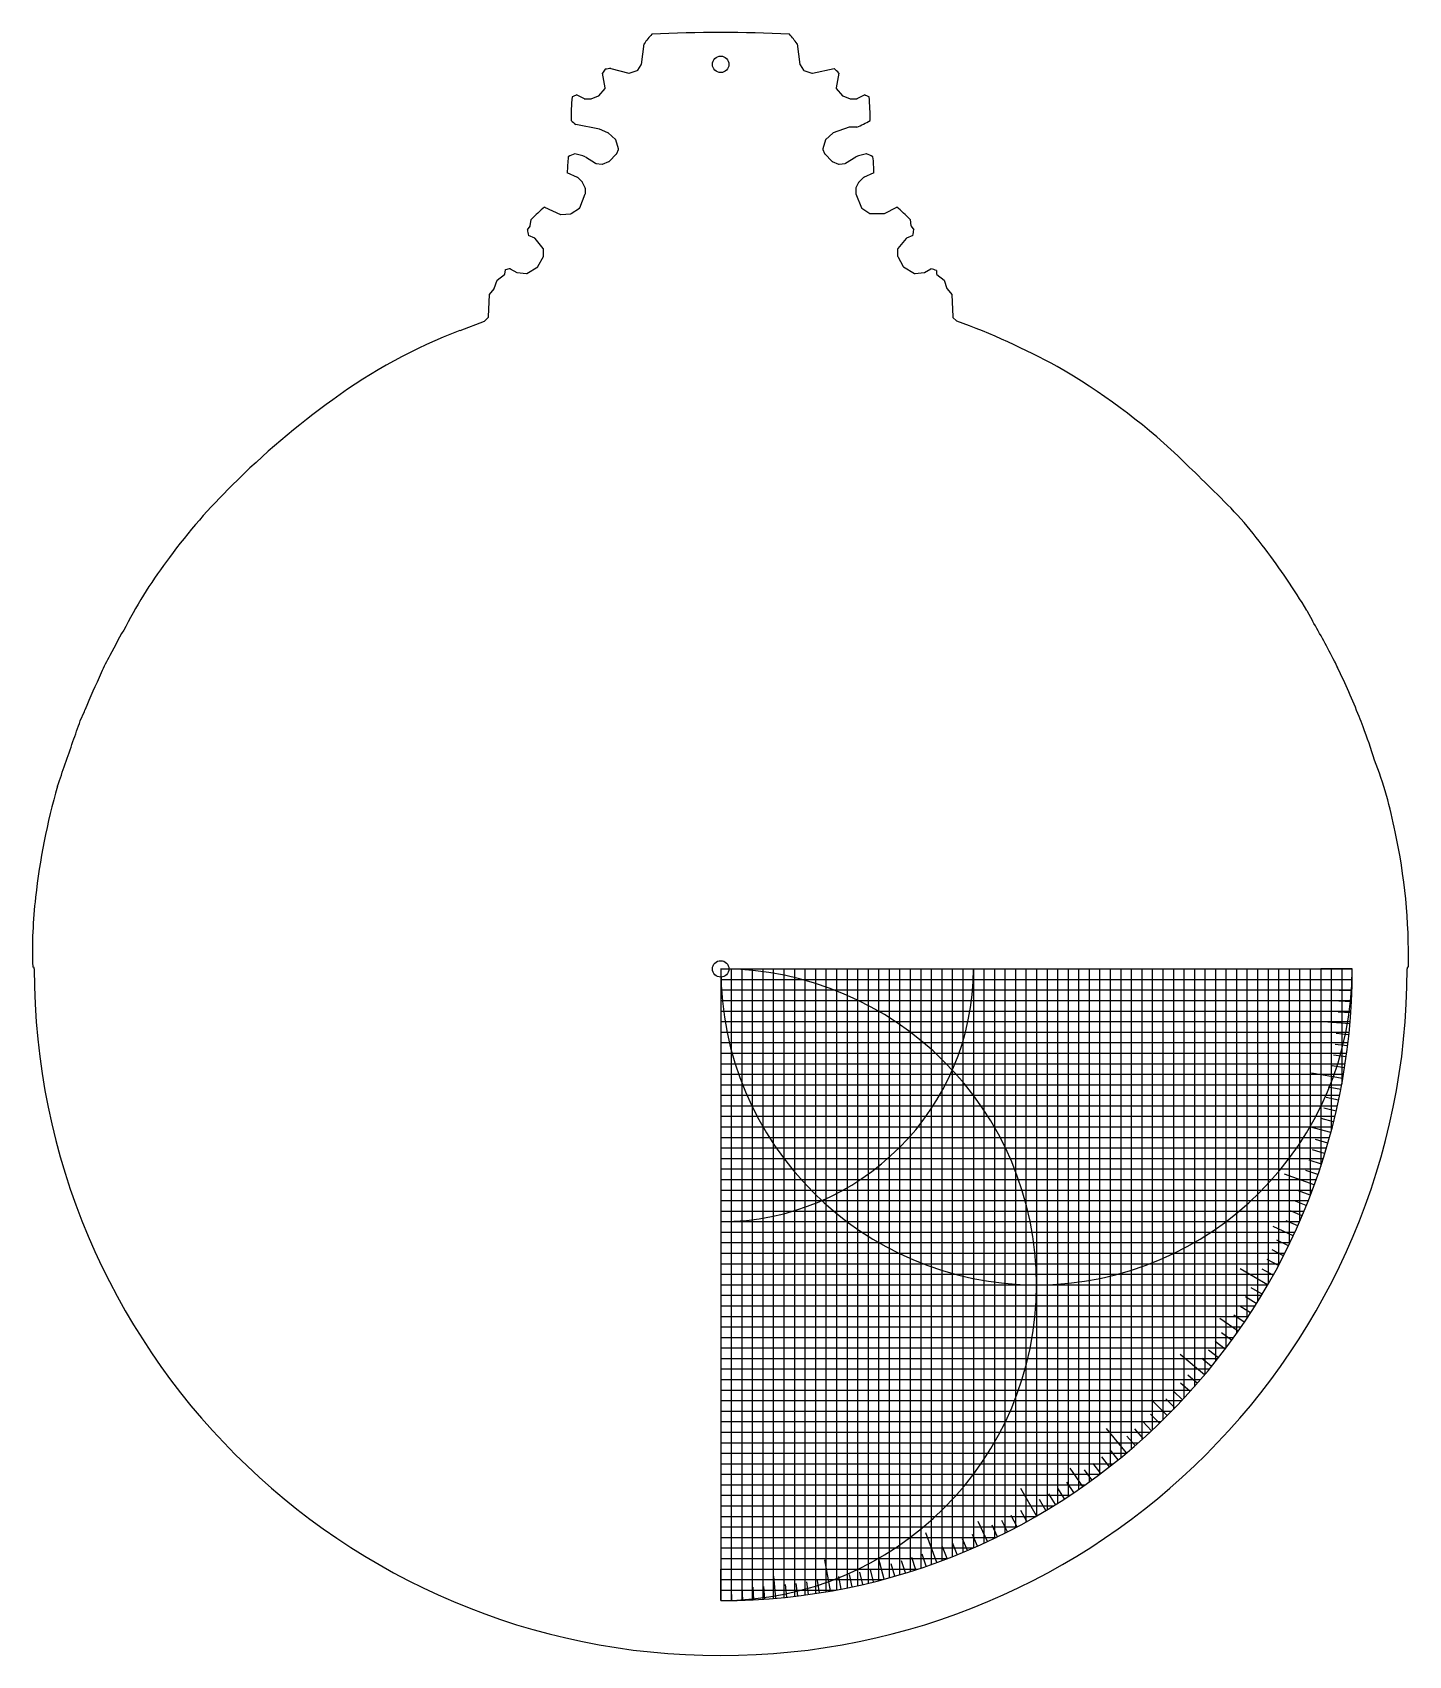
# Model space of a CAD drawing. Header units: millimetres. Extents: x -125 to 125, y -125 to 170.
import ezdxf

# ---------------------------------------------------------------- set-up
doc = ezdxf.new("R2010")
doc.units = ezdxf.units.MM
for name, color, linetype in [('CUT_INNER', 6, 'Continuous'), ('CUT_OUTER', 1, 'Continuous'), ('ENGRAVE', 7, 'Continuous'), ('ENGRAVE_FINE', 8, 'Continuous')]:
    doc.layers.add(name, color=color, linetype=linetype)

msp = doc.modelspace()

# ---------------------------------------------------------------- linework, layer by layer
at = {"layer": 'CUT_INNER'}
for centre in [(0, 164.67), (0, 0)]:
    msp.add_circle(centre, 1.5, dxfattribs=at)
at = {"layer": 'CUT_OUTER'}
for points in [[(-14.45, 164.67), (-13.94, 168.44), (-13.94, 168.44)], [(13.9, 168.44), (13.9, 168.44), (14.41, 164.67)], [(-21.04, 160.39), (-21.54, 163.08), (-21.54, 163.08)], [(-19.99, 163.95), (-19.98, 163.95), (-16.74, 163.09)], [(-16.66, 163.1), (-15.2, 163.58)], [(-15.12, 163.64), (-14.47, 164.61)], [(14.44, 164.61), (15.08, 163.64)], [(15.16, 163.58), (16.62, 163.09)], [(16.7, 163.09), (20.64, 163.95), (20.64, 163.95)], [(21.5, 163.08), (21.5, 163.08), (21, 160.39)], [(-22.21, 158.96), (-21.07, 160.26)], [(21.03, 160.26), (22.17, 158.96)], [(-26.21, 159.1), (-26.21, 159.1), (-24.86, 158.43)], [(-24.79, 158.41), (-23.64, 158.41)], [(-23.59, 158.42), (-22.27, 158.92)], [(22.23, 158.92), (23.55, 158.42)], [(23.61, 158.41), (24.75, 158.41)], [(24.82, 158.43), (26.17, 159.1), (26.17, 159.1)], [(-20.53, 152.2), (-22.05, 152.88), (-22.06, 152.88), (-22.08, 152.89), (-26.38, 153.75), (-26.38, 153.75)], [(-19.16, 151.01), (-20.49, 152.18)], [(-18.62, 149.3), (-19.11, 150.94)], [(19.07, 150.94), (18.58, 149.3)], [(20.44, 152.17), (19.12, 151.01)], [(23.38, 153.22), (20.49, 152.2)], [(24.79, 153.23), (24.79, 153.23), (23.43, 153.23)], [(-24.65, 147.87), (-24.65, 147.87), (-22.78, 146.68)], [(-20.31, 147.02), (-18.97, 148.37)], [(-18.94, 148.42), (-18.62, 149.2)], [(18.58, 149.2), (18.9, 148.42)], [(18.93, 148.37), (20.27, 147.02)], [(22.74, 146.68), (24.61, 147.87), (24.62, 147.87)], [(-26.06, 144.08), (-27.94, 144.93), (-27.94, 144.93)], [(-22.72, 146.65), (-21.58, 146.49)], [(-21.5, 146.5), (-20.36, 146.99)], [(20.32, 146.99), (21.46, 146.5)], [(21.55, 146.49), (22.68, 146.65)], [(27.9, 144.93), (27.9, 144.93), (26.02, 144.08)], [(-25.19, 143.22), (-26.02, 144.05)], [(-24.67, 142.2), (-25.16, 143.18)], [(-24.65, 141.16), (-24.65, 142.13)], [(24.62, 142.13), (24.62, 141.16)], [(25.12, 143.18), (24.63, 142.2)], [(25.98, 144.05), (25.15, 143.22)], [(-25.67, 138.58), (-24.66, 141.1)], [(24.63, 141.1), (25.64, 138.58)], [(-34.68, 135.29), (-34.51, 136.46), (-34.51, 136.46)], [(-32.09, 138.71), (-32.08, 138.7), (-29.19, 137.34)], [(-29.11, 137.33), (-27.29, 137.49)], [(-27.22, 137.52), (-25.73, 138.51)], [(25.69, 138.51), (27.17, 137.52)], [(27.25, 137.5), (29.76, 137.5)], [(29.84, 137.51), (32.05, 138.7), (32.05, 138.71)], [(34.47, 136.46), (34.47, 136.46), (34.64, 135.29)], [(-35.2, 134.56), (-35.2, 134.56), (-34.7, 135.22)], [(-33.85, 133.02), (-35.02, 133.52), (-35.03, 133.52)], [(-32.3, 131.14), (-33.79, 132.97)], [(33.76, 132.97), (32.26, 131.14)], [(34.99, 133.52), (34.99, 133.52), (33.81, 133.02)], [(34.67, 135.22), (35.16, 134.56), (35.16, 134.56)], [(-32.26, 129.75), (-32.26, 131.05)], [(32.22, 131.05), (32.22, 129.75)], [(-39.34, 126.49), (-39.18, 127.29), (-39.18, 127.3)], [(-38.31, 127.47), (-38.31, 127.47), (-37.13, 126.79)], [(-35.33, 126.63), (-33.33, 127.79)], [(-33.28, 127.85), (-32.28, 129.68)], [(32.24, 129.68), (33.24, 127.85)], [(33.3, 127.79), (35.29, 126.63)], [(37.09, 126.79), (38.27, 127.47), (38.27, 127.47)], [(39.31, 127.12), (39.31, 127.12), (39.31, 126.51)], [(-41.24, 123.87), (-40.73, 125.39), (-40.73, 125.39), (-40.73, 125.4), (-39.39, 126.4)], [(-37.07, 126.77), (-35.42, 126.61)], [(35.38, 126.61), (37.03, 126.77)], [(39.37, 126.39), (40.69, 125.4), (40.69, 125.39), (40.69, 125.39), (41.2, 123.87)], [(-42.29, 118.71), (-42.12, 122.8), (-42.11, 122.8), (-42.11, 122.8), (-41.27, 123.82)], [(41.23, 123.82), (42.07, 122.8), (42.08, 122.8), (42.08, 122.8), (42.25, 118.71)], [(-42.96, 117.98), (-42.33, 118.61)], [(42.29, 118.61), (42.92, 117.98)], [(-47.47, 116.23), (-43.01, 117.95)], [(83.22, 93.41), (85.3, 91.37)], [(106.73, 65.23), (107.75, 63.36)], [(-116.62, 45.18), (-115.87, 46.89), (-115.78, 47.13)], [(-125, 0), (-125, 0.22), (-125.27, 0.4), (-125.27, 0.4)], [(125.23, 0.4), (125.23, 0.4), (125, 0.25), (125, 0)]]:
    msp.add_lwpolyline(points, dxfattribs=at)
for centre, radius, start, end in [((2.74, 156.51), 20.5, 138.2303, 144.4215), ((-0.02, -81.44), 251.92, 87.1482, 92.8518), ((-4.1, 155.46), 22.19, 35.7905, 41.5072), ((-14.63, 158.44), 8.33, 140.1876, 146.1427), ((-18.71, 153.04), 10.98, 96.6938, 102.1818), ((-16.71, 163.24), 0.15, 255.2479, 288.4488), ((-15.24, 163.73), 0.15, 288.4488, 326.3259), ((-14.6, 164.69), 0.15, 326.3259, 352.234), ((14.56, 164.69), 0.15, 187.766, 213.6741), ((15.2, 163.73), 0.15, 213.6741, 251.5651), ((16.67, 163.24), 0.15, 251.5651, 282.273), ((12.46, 154.91), 12.19, 42.0852, 47.8329), ((-21.18, 160.36), 0.15, 318.8324, 10.6259), ((21.15, 160.36), 0.15, 169.3741, 221.1676), ((18.92, 154.76), 46.17, 175.0296, 180.3996), ((-23.06, 149.96), 9.67, 108.9859, 114.5034), ((-24.79, 158.56), 0.15, 243.4349, 270), ((-23.64, 158.56), 0.15, 270, 290.5504), ((-22.32, 159.06), 0.15, 290.5504, 318.8324), ((22.28, 159.06), 0.15, 221.1676, 249.4496), ((23.61, 158.56), 0.15, 249.4496, 270), ((24.75, 158.56), 0.15, 270, 296.5651), ((22.94, 149.74), 9.9, 65.5611, 70.9495), ((-17.85, 154.8), 45.06, 359.5344, 5.0363), ((-19.6, 163.12), 11.58, 228.63, 234.1119), ((13.37, 179.1), 28.28, 293.8235, 299.3069), ((-20.59, 152.06), 0.15, 48.8067, 66.0119), ((-19.25, 150.9), 0.15, 16.703, 48.8067), ((19.22, 150.9), 0.15, 131.1933, 163.297), ((20.54, 152.06), 0.15, 109.4375, 131.1933), ((23.43, 153.08), 0.15, 90, 109.4375), ((1.41, 144.68), 29.35, 173.7664, 179.5149), ((-22.03, 136.15), 13.05, 110.3156, 116.0972), ((-31, 128.34), 20.53, 71.9951, 77.5), ((-19.08, 148.47), 0.15, 315, 338.2272), ((-18.76, 149.26), 0.15, 338.2272, 16.703), ((18.72, 149.26), 0.15, 163.297, 201.8443), ((19.04, 148.47), 0.15, 201.8443, 224.9741), ((30.74, 129.17), 19.67, 102.3912, 108.1328), ((21.73, 135.56), 13.69, 64.0379, 69.5493), ((-1.32, 144.69), 29.22, 0.4724, 6.2463), ((-22.7, 146.8), 0.15, 237.5264, 261.8285), ((-21.56, 146.64), 0.15, 261.8285, 293.2057), ((-20.42, 147.13), 0.15, 293.2057, 315), ((20.38, 147.13), 0.15, 224.9741, 246.7943), ((21.52, 146.64), 0.15, 246.7943, 278.1715), ((22.66, 146.8), 0.15, 278.1715, 302.4566), ((-26.12, 143.94), 0.15, 45.0414, 65.5362), ((-25.3, 143.11), 0.15, 26.5651, 45.0414), ((-24.8, 142.13), 0.15, 360, 26.5651), ((24.77, 142.13), 0.15, 153.4349, 180), ((25.26, 143.11), 0.15, 135, 153.4349), ((26.09, 143.94), 0.15, 114.4638, 135), ((-24.8, 141.16), 0.15, 338.1891, 0), ((24.77, 141.16), 0.15, 180, 201.8109), ((-10.24, 112.74), 33.93, 130.0786, 135.6587), ((-29.12, 137.48), 0.15, 244.786, 275.2216), ((-27.3, 137.64), 0.15, 275.2216, 303.6901), ((-25.81, 138.63), 0.15, 303.6901, 338.1891), ((25.78, 138.63), 0.15, 201.8109, 236.2887), ((27.25, 137.65), 0.15, 236.2887, 270), ((29.76, 137.65), 0.15, 270, 298.297), ((9.79, 112.31), 34.53, 44.3757, 49.8571), ((-24.78, 135.77), 10.49, 186.6321, 192.3814), ((-34.82, 135.31), 0.15, 323.1135, 351.8865), ((-33.91, 132.88), 0.15, 39.2791, 66.7943), ((33.87, 132.88), 0.15, 113.2057, 140.6983), ((34.79, 135.31), 0.15, 188.1135, 216.8865), ((24.86, 135.74), 10.37, 347.6549, 353.4657), ((-32.41, 131.05), 0.15, 360, 39.2791), ((32.37, 131.05), 0.15, 140.6983, 180), ((-36.99, 118.61), 8.95, 98.4542, 104.0997), ((-33.41, 127.92), 0.15, 300.2479, 331.408), ((-32.41, 129.75), 0.15, 331.408, 0), ((32.37, 129.75), 0.15, 180, 208.621), ((33.37, 127.92), 0.15, 208.621, 239.7371), ((35.11, 116.24), 11.67, 68.9028, 74.268), ((-39.48, 126.52), 0.15, 306.8533, 348.7219), ((-37.05, 126.92), 0.15, 240.2615, 264.3017), ((-35.41, 126.76), 0.15, 264.3017, 300.2479), ((35.37, 126.76), 0.15, 239.7371, 275.6983), ((37.02, 126.92), 0.15, 275.6983, 299.713), ((39.46, 126.51), 0.15, 180, 233.1715), ((-41.38, 123.91), 0.15, 320.1809, 341.5651), ((41.35, 123.91), 0.15, 198.4349, 219.7784), ((-42.43, 118.72), 0.15, 315, 357.6191), ((42.4, 118.72), 0.15, 182.3809, 225.0518), ((-11.33, 22.31), 100.64, 111.0473, 126.1092), ((-43.06, 118.09), 0.15, 291.0364, 315), ((43.02, 118.09), 0.15, 225.0518, 248.9636), ((-2.08, -5.84), 131.73, 61.2566, 70.0021), ((2.51, 7.32), 118.01, 46.8465, 60.1375), ((15.75, -16.7), 148.11, 125.6786, 134.9888), ((1.23, 1.25), 123.24, 44.0581, 46.9908), ((-11.05, 8.86), 111.1, 134.5354, 143.5184), ((39.6, 32.9), 73.76, 36.1974, 47.1172), ((-31.33, 22.34), 86.79, 142.7101, 152.5436), ((2.03, 2.55), 122.03, 30.9074, 37.2811), ((-0.99, 0.54), 123.87, 150.0676, 152.8613), ((0.81, 0.44), 124.08, 26.5993, 30.4718), ((-93, 46.06), 21.28, 148.9126, 158.3981), ((-0.58, 0.25), 124.37, 154.4474, 157.856), ((104.97, 51.91), 7.93, 21.6088, 31.0614), ((0.3, 0.14), 124.67, 21.5528, 26.0173), ((-424.46, 150.58), 325.38, 340.392, 341.0997), ((105.14, 40.59), 12.33, 16.5218, 25.7022), ((-1329.21, 457.29), 1280.67, 340.66426, 341.04946), ((1.39, 0.48), 123.53, 17.6919, 20.6735), ((48.41, 10.77), 75.74, 10.791, 21.0931), ((-6.76, 0.34), 118.67, 163.8941, 173.8603), ((19.55, 2.38), 105.69, 358.9287, 12.3296), ((-45.12, 3.43), 80.21, 173.1283, 182.1625), ((0, 0), 125, 180, 0)]:
    msp.add_arc(centre, radius, start, end, dxfattribs=at)
at = {"layer": 'ENGRAVE'}
for points in [[(0, 0), (115, 0)], [(0, 0), (0, -115)], [(9.58, 0), (9.58, -114.6)], [(19.17, 0), (19.17, -113.39)], [(28.75, 0), (28.75, -111.35)], [(38.33, 0), (38.33, -108.42)], [(47.92, 0), (47.92, -104.54)], [(57.5, 0), (57.5, -99.59)], [(67.08, 0), (67.08, -93.41)], [(76.67, 0), (76.67, -85.72)], [(86.25, 0), (86.25, -76.07)], [(95.83, 0), (95.83, -63.57)], [(105.42, 0), (105.42, -45.96)], [(115, 0), (109.25, 0)], [(0, -9.58), (114.6, -9.58)], [(114.56, -10.02), (110.55, -9.67)], [(0, -19.17), (113.39, -19.17)], [(113.25, -19.97), (107.59, -18.97)], [(0, -28.75), (111.35, -28.75)], [(111.08, -29.76), (107.19, -28.72)], [(0, -38.33), (108.42, -38.33)], [(108.06, -39.33), (102.66, -37.37)], [(104.23, -48.6), (100.58, -46.9)], [(0, -47.92), (104.54, -47.92)], [(99.59, -57.5), (94.61, -54.62)], [(0, -57.5), (99.59, -57.5)], [(94.2, -65.96), (90.91, -63.65)], [(0, -67.08), (93.41, -67.08)], [(88.1, -73.92), (83.69, -70.22)], [(0, -76.67), (85.72, -76.67)], [(81.32, -81.32), (78.47, -78.47)], [(73.92, -88.1), (70.22, -83.69)], [(0, -86.25), (76.07, -86.25)], [(65.96, -94.2), (63.65, -90.91)], [(0, -95.83), (63.57, -95.83)], [(57.5, -99.59), (54.62, -94.61)], [(39.33, -108.06), (37.37, -102.66)], [(48.6, -104.23), (46.9, -100.58)], [(0, -105.42), (45.96, -105.42)], [(0, -115), (0, -109.25)], [(19.97, -113.25), (18.97, -107.59)], [(29.76, -111.08), (28.72, -107.19)], [(10.02, -114.56), (9.67, -110.55)]]:
    msp.add_lwpolyline(points, dxfattribs=at)
for centre, radius, start, end in [((57.5, 0), 57.5, 180, 0), ((0, -57.5), 57.5, 270, 90), ((0, 0), 46.01, 270, 0), ((0, 0), 115, 270, 0), ((0, 0), 115, 270, 0)]:
    msp.add_arc(centre, radius, start, end, dxfattribs=at)
at = {"layer": 'ENGRAVE_FINE'}
for points in [[(1.92, 0), (1.92, -114.98)], [(3.83, 0), (3.83, -114.94)], [(5.75, 0), (5.75, -114.86)], [(7.67, 0), (7.67, -114.74)], [(11.5, 0), (11.5, -114.42)], [(13.42, 0), (13.42, -114.21)], [(15.33, 0), (15.33, -113.97)], [(17.25, 0), (17.25, -113.7)], [(21.08, 0), (21.08, -113.05)], [(23, 0), (23, -112.68)], [(24.92, 0), (24.92, -112.27)], [(26.83, 0), (26.83, -111.83)], [(30.67, 0), (30.67, -110.84)], [(32.58, 0), (32.58, -110.29)], [(34.5, 0), (34.5, -109.7)], [(36.42, 0), (36.42, -109.08)], [(40.25, 0), (40.25, -107.73)], [(42.17, 0), (42.17, -106.99)], [(44.08, 0), (44.08, -106.22)], [(46, 0), (46, -105.4)], [(49.83, 0), (49.83, -103.64)], [(51.75, 0), (51.75, -102.7)], [(53.67, 0), (53.67, -101.71)], [(55.58, 0), (55.58, -100.68)], [(59.42, 0), (59.42, -98.46)], [(61.33, 0), (61.33, -97.28)], [(63.25, 0), (63.25, -96.04)], [(65.17, 0), (65.17, -94.75)], [(69, 0), (69, -92)], [(70.92, 0), (70.92, -90.53)], [(72.83, 0), (72.83, -89)], [(74.75, 0), (74.75, -87.39)], [(78.58, 0), (78.58, -83.96)], [(80.5, 0), (80.5, -82.13)], [(82.42, 0), (82.42, -80.2)], [(84.33, 0), (84.33, -78.19)], [(88.17, 0), (88.17, -73.84)], [(90.08, 0), (90.08, -71.48)], [(92, 0), (92, -69)], [(93.92, 0), (93.92, -66.37)], [(97.75, 0), (97.75, -60.58)], [(99.67, 0), (99.67, -57.37)], [(101.58, 0), (101.58, -53.91)], [(103.5, 0), (103.5, -50.13)], [(107.33, 0), (107.33, -41.29)], [(109.25, 0), (109.25, -35.91)], [(111.17, 0), (111.17, -29.44)], [(113.08, 0), (113.08, -20.91)], [(0, -1.92), (114.98, -1.92)], [(114.98, -2.01), (112.68, -1.97)], [(0, -3.83), (114.94, -3.83)], [(0, -5.75), (114.86, -5.75)], [(114.84, -6.02), (112.55, -5.9)], [(114.93, -4.01), (112.63, -3.93)], [(0, -7.67), (114.74, -7.67)], [(114.72, -8.02), (112.43, -7.86)], [(0, -11.5), (114.42, -11.5)], [(114.37, -12.02), (112.08, -11.78)], [(0, -13.42), (114.21, -13.42)], [(114.14, -14.02), (111.86, -13.73)], [(0, -15.33), (113.97, -15.33)], [(0, -17.25), (113.7, -17.25)], [(113.58, -17.99), (111.31, -17.63)], [(113.88, -16), (111.6, -15.68)], [(0, -21.08), (113.05, -21.08)], [(0, -23), (112.68, -23)], [(112.49, -23.91), (110.24, -23.43)], [(112.89, -21.94), (110.63, -21.5)], [(0, -24.92), (112.27, -24.92)], [(112.05, -25.87), (109.81, -25.35)], [(0, -26.83), (111.83, -26.83)], [(111.58, -27.82), (109.35, -27.26)], [(0, -30.67), (110.84, -30.67)], [(110.55, -31.7), (108.33, -31.06)], [(0, -32.58), (110.29, -32.58)], [(0, -34.5), (109.7, -34.5)], [(109.37, -35.54), (107.18, -34.83)], [(109.97, -33.62), (107.78, -32.95)], [(0, -36.42), (109.08, -36.42)], [(108.73, -37.44), (106.56, -36.69)], [(0, -40.25), (107.73, -40.25)], [(107.36, -41.21), (105.21, -40.39)], [(0, -42.17), (106.99, -42.17)], [(0, -44.08), (106.22, -44.08)], [(105.86, -44.93), (103.74, -44.04)], [(106.63, -43.08), (104.49, -42.22)], [(0, -46), (105.4, -46)], [(105.06, -46.77), (102.96, -45.84)], [(0, -49.83), (103.64, -49.83)], [(103.36, -50.41), (101.29, -49.4)], [(0, -51.75), (102.7, -51.75)], [(101.54, -53.99), (99.51, -52.91)], [(102.47, -52.21), (100.42, -51.16)], [(0, -53.67), (101.71, -53.67)], [(0, -55.58), (100.68, -55.58)], [(100.58, -55.75), (98.57, -54.64)], [(98.57, -59.23), (96.6, -58.04)], [(0, -59.42), (98.46, -59.42)], [(0, -61.33), (97.28, -61.33)], [(96.45, -62.63), (94.52, -61.38)], [(97.53, -60.94), (95.58, -59.72)], [(0, -63.25), (96.04, -63.25)], [(95.34, -64.31), (93.43, -63.02)], [(0, -65.17), (94.75, -65.17)], [(91.84, -69.21), (90.01, -67.82)], [(93.04, -67.6), (91.18, -66.24)], [(0, -69), (92, -69)], [(90.62, -70.8), (88.81, -69.39)], [(0, -70.92), (90.53, -70.92)], [(0, -72.83), (89, -72.83)], [(89.37, -72.37), (87.58, -70.92)], [(0, -74.75), (87.39, -74.75)], [(85.46, -76.95), (83.75, -75.41)], [(86.79, -75.45), (85.06, -73.94)], [(0, -78.58), (83.96, -78.58)], [(82.72, -79.89), (81.07, -78.29)], [(84.11, -78.43), (82.42, -76.86)], [(0, -80.5), (82.13, -80.5)], [(0, -82.42), (80.2, -82.42)], [(78.43, -84.11), (76.86, -82.42)], [(79.89, -82.72), (78.29, -81.07)], [(0, -84.33), (78.19, -84.33)], [(75.45, -86.79), (73.94, -85.06)], [(76.95, -85.46), (75.41, -83.75)], [(0, -88.17), (73.84, -88.17)], [(72.37, -89.37), (70.92, -87.58)], [(0, -90.08), (71.48, -90.08)], [(67.6, -93.04), (66.24, -91.18)], [(69.21, -91.84), (67.82, -90.01)], [(70.8, -90.62), (69.39, -88.81)], [(0, -92), (69, -92)], [(0, -93.92), (66.37, -93.92)], [(62.63, -96.45), (61.38, -94.52)], [(64.31, -95.34), (63.02, -93.43)], [(59.23, -98.57), (58.04, -96.6)], [(60.94, -97.53), (59.72, -95.58)], [(0, -97.75), (60.58, -97.75)], [(0, -99.67), (57.37, -99.67)], [(52.21, -102.47), (51.16, -100.42)], [(53.99, -101.54), (52.91, -99.51)], [(55.75, -100.58), (54.64, -98.57)], [(0, -101.58), (53.91, -101.58)], [(46.77, -105.06), (45.84, -102.96)], [(50.41, -103.36), (49.4, -101.29)], [(0, -103.5), (50.13, -103.5)], [(41.21, -107.36), (40.39, -105.21)], [(43.08, -106.63), (42.22, -104.49)], [(44.93, -105.86), (44.04, -103.74)], [(0, -107.33), (41.29, -107.33)], [(0, -109.25), (35.91, -109.25)], [(31.7, -110.55), (31.06, -108.33)], [(33.62, -109.97), (32.95, -107.78)], [(35.54, -109.37), (34.83, -107.18)], [(37.44, -108.73), (36.69, -106.56)], [(0, -111.17), (29.44, -111.17)], [(12.02, -114.37), (11.78, -112.08)], [(14.02, -114.14), (13.73, -111.86)], [(16, -113.88), (15.68, -111.6)], [(17.99, -113.58), (17.63, -111.31)], [(21.94, -112.89), (21.5, -110.63)], [(23.91, -112.49), (23.43, -110.24)], [(25.87, -112.05), (25.35, -109.81)], [(27.82, -111.58), (27.26, -109.35)], [(0, -113.08), (20.91, -113.08)], [(2.01, -114.98), (1.97, -112.68)], [(4.01, -114.93), (3.93, -112.63)], [(6.02, -114.84), (5.9, -112.55)], [(8.02, -114.72), (7.86, -112.43)]]:
    msp.add_lwpolyline(points, dxfattribs=at)

doc.saveas('drawing.dxf')
